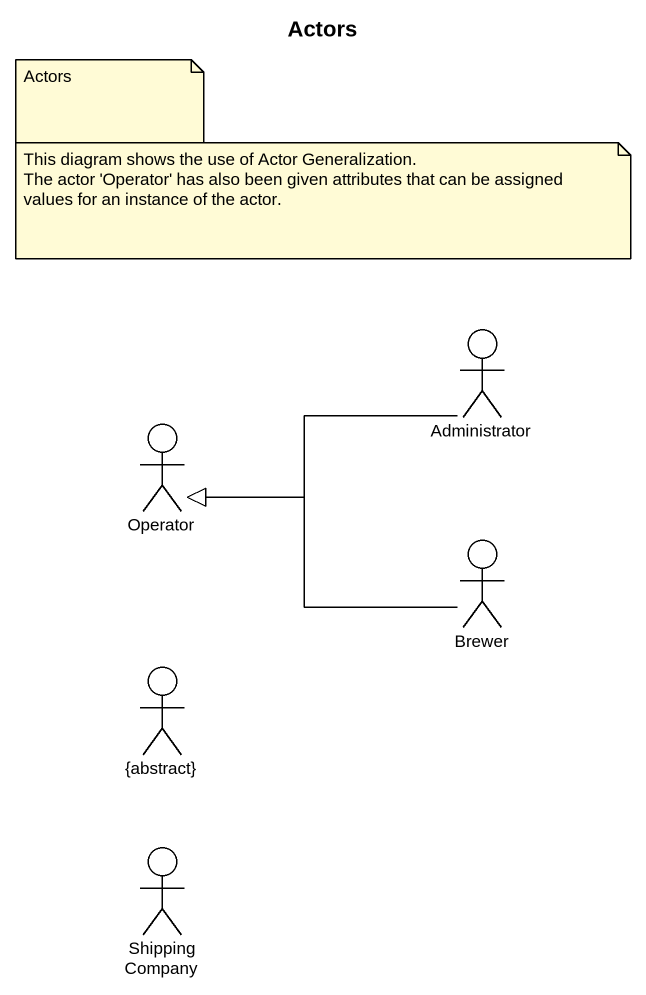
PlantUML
@startuml
title Actors
actor Administrator
actor Operator
actor Brewer
actor "{abstract}" as abstract_
actor "Shipping Company" as Shipping_Company
Administrator -left-|> Operator
Brewer -left-|> Operator
note as N1
  Actors
end note
note as N2
  This diagram shows the use of Actor Generalization.
  The actor 'Operator' has also been given attributes that can be assigned values for an instance of the actor.
end note
@enduml
